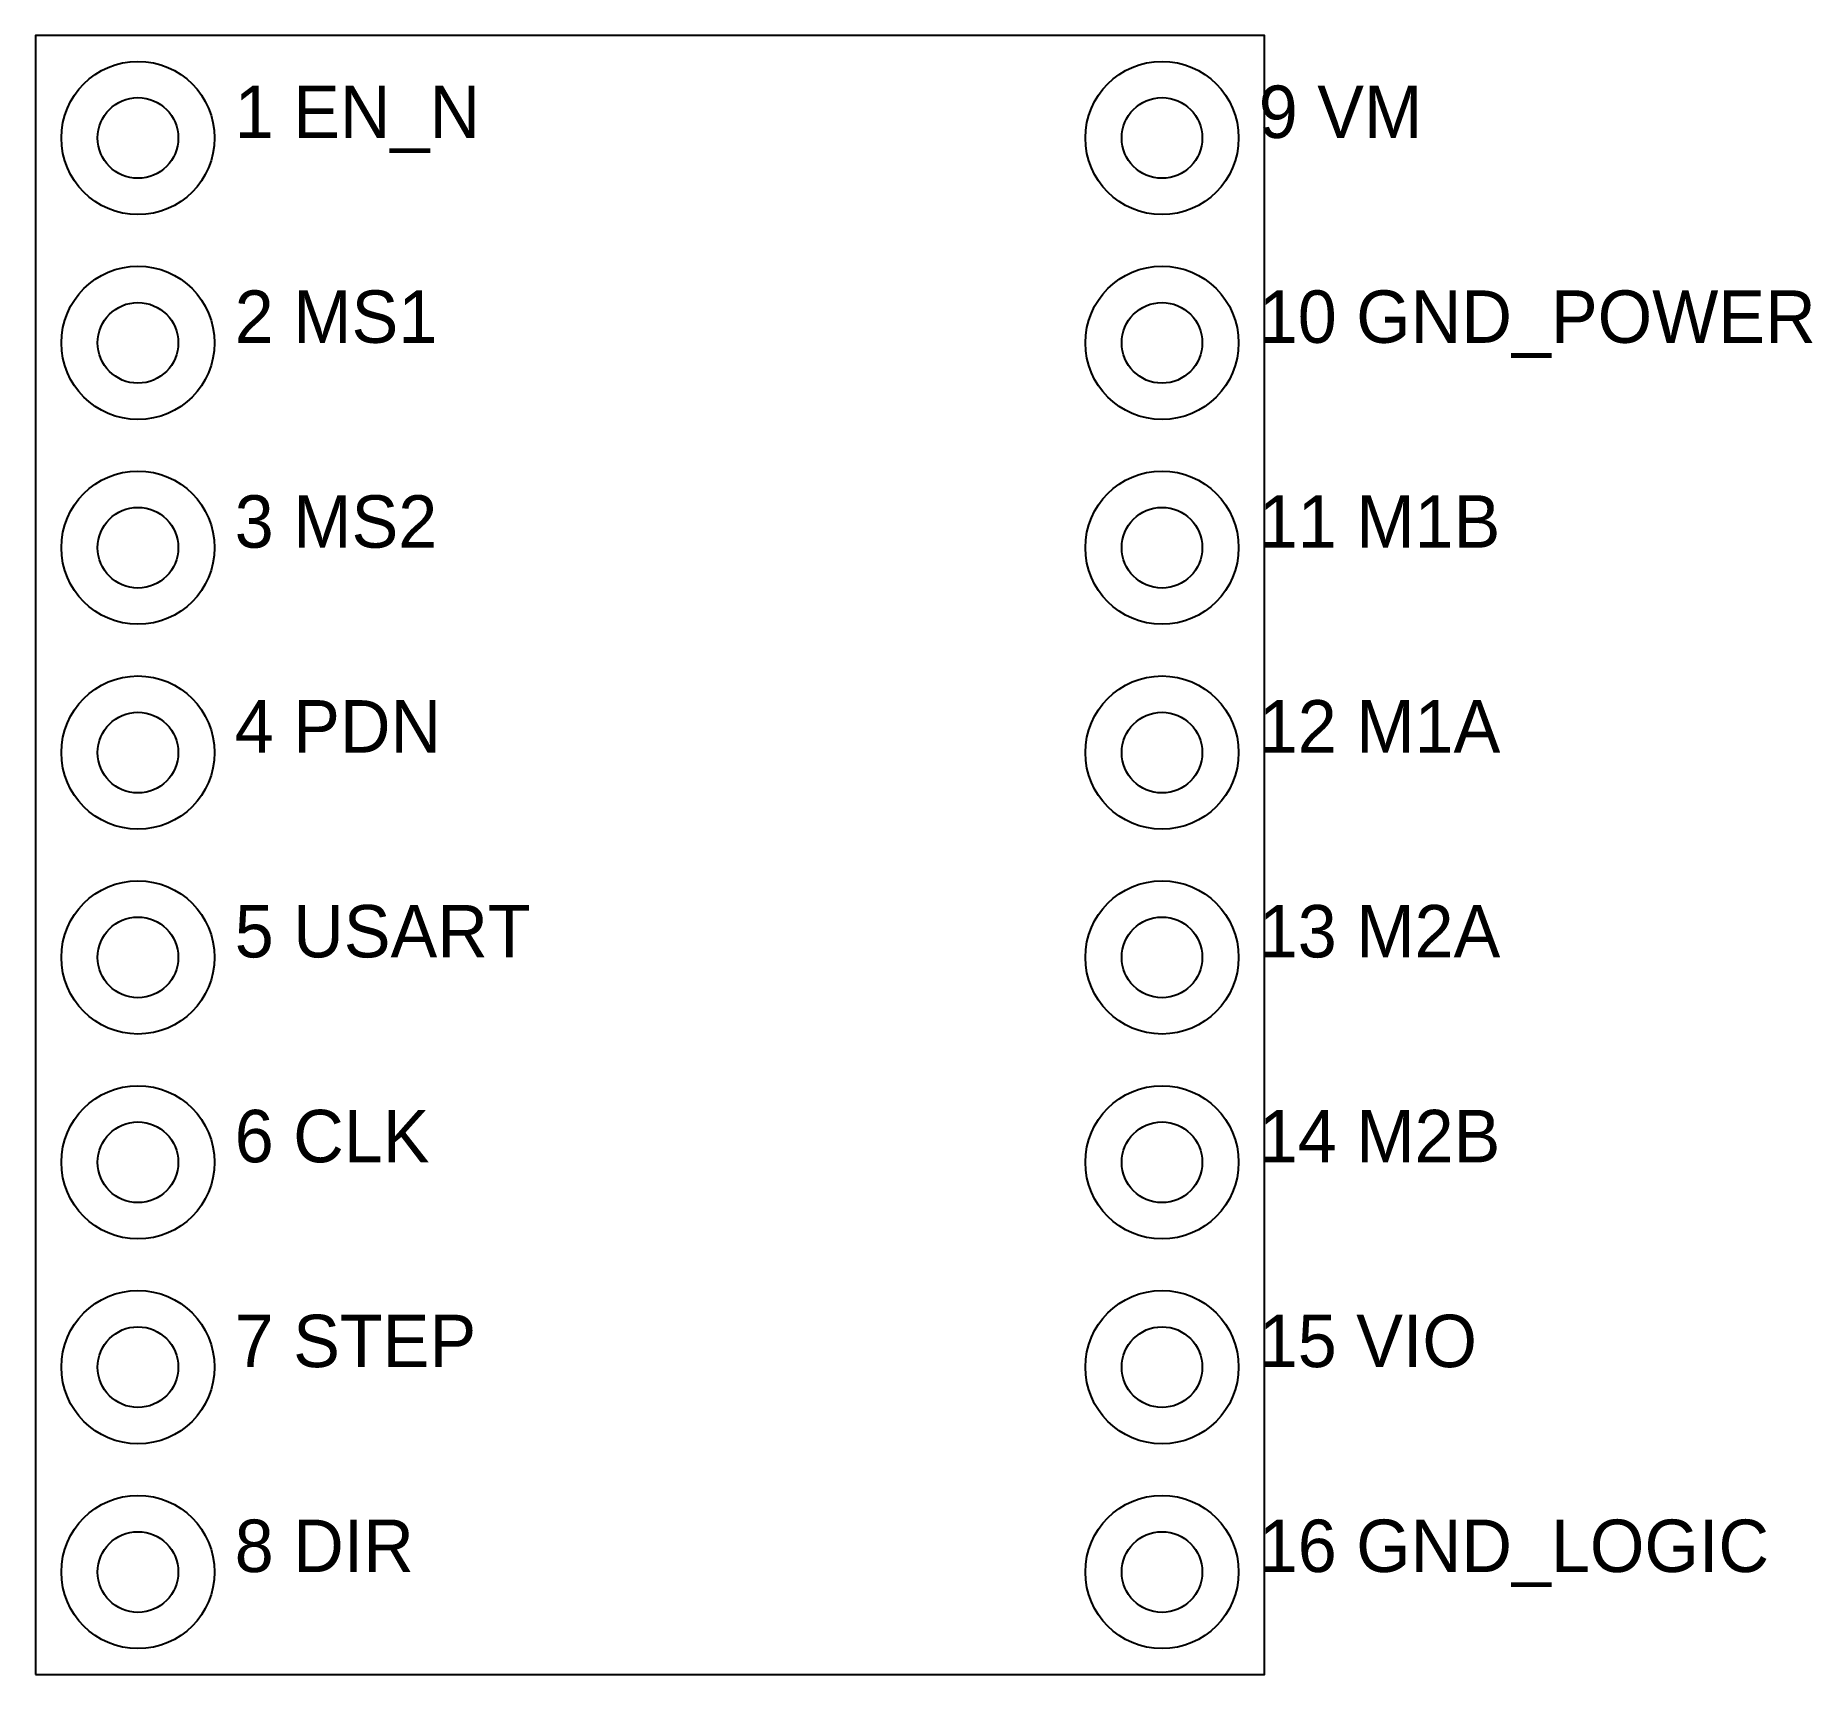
# Model space of a CAD drawing. Header units: millimetres. Extents: x -7.6 to 14.4, y -10.2 to 10.2.
import ezdxf

# ---------------------------------------------------------------- set-up
doc = ezdxf.new("R2010")
doc.units = ezdxf.units.MM
for name, color, linetype in [('CONTORNO', 7, 'Continuous'), ('FUROS', 7, 'Continuous'), ('NOMES', 7, 'Continuous'), ('PADS', 7, 'Continuous')]:
    doc.layers.add(name, color=color, linetype=linetype)

msp = doc.modelspace()

# ---------------------------------------------------------------- linework, layer by layer
at = {"layer": 'CONTORNO'}
msp.add_lwpolyline([(-7.62, -10.16), (7.62, -10.16), (7.62, 10.16), (-7.62, 10.16)], close=True, dxfattribs=at)
at = {"layer": 'FUROS'}
for centre in [(-6.35, 8.89), (6.35, 8.89), (-6.35, 6.35), (6.35, 6.35), (-6.35, 3.81), (6.35, 3.81), (-6.35, 1.27), (6.35, 1.27), (-6.35, -1.27), (6.35, -1.27), (-6.35, -3.81), (6.35, -3.81), (-6.35, -6.35), (6.35, -6.35), (-6.35, -8.89), (6.35, -8.89)]:
    msp.add_circle(centre, 0.5, dxfattribs=at)
at = {"layer": 'PADS'}
for centre in [(-6.35, 8.89), (6.35, 8.89), (-6.35, 6.35), (6.35, 6.35), (-6.35, 3.81), (6.35, 3.81), (-6.35, 1.27), (6.35, 1.27), (-6.35, -1.27), (6.35, -1.27), (-6.35, -3.81), (6.35, -3.81), (-6.35, -6.35), (6.35, -6.35), (-6.35, -8.89), (6.35, -8.89)]:
    msp.add_circle(centre, 0.95, dxfattribs=at)

# ---------------------------------------------------------------- texts
at = {"layer": 'NOMES'}
for s, p in [('1 EN_N', (-5.15, 8.89)), ('9 VM', (7.55, 8.89)), ('2 MS1', (-5.15, 6.35)), ('10 GND_POWER', (7.55, 6.35)), ('3 MS2', (-5.15, 3.81)), ('11 M1B', (7.55, 3.81)), ('4 PDN', (-5.15, 1.27)), ('12 M1A', (7.55, 1.27)), ('5 USART', (-5.15, -1.27)), ('13 M2A', (7.55, -1.27)), ('6 CLK', (-5.15, -3.81)), ('14 M2B', (7.55, -3.81)), ('7 STEP', (-5.15, -6.35)), ('15 VIO', (7.55, -6.35)), ('8 DIR', (-5.15, -8.89)), ('16 GND_LOGIC', (7.55, -8.89))]:
    msp.add_text(s, height=0.65, dxfattribs=at).set_placement(p)

doc.saveas('drawing.dxf')
